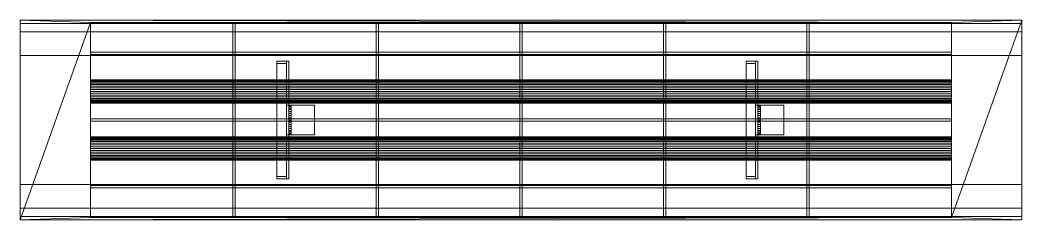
# Model space of a CAD drawing. Extents: x -427 to 427, y -85 to 85.
import ezdxf

# ---------------------------------------------------------------- set-up
doc = ezdxf.new("R2010")
doc.units = 0
doc.header["$MEASUREMENT"] = 0
doc.layers.add('New_0', color=7, linetype='Continuous')

# ---------------------------------------------------------------- blocks, each defined once
blk = doc.blocks.new('Object_4')
at = {"layer": 'New_0', "color": 254, "lineweight": 0, "true_color": 0xd6d4d8}
mesh = blk.add_polyface(dxfattribs=at)
corners = [(-367, 83, 4420), (-367, -83, 4420), (-427, -85, 4420), (-427, 85, 4420), (-367, 75, 4445), (-367, 55, 4480), (-367, -55, 4480), (-367, -75, 4445), (-367, 83, 4444), (-367, 82, 4445), (-367, -82, 4445), (-367, -83, 4444), (-427, -75, 4447), (-427, -55, 4500), (-427, 55, 4500), (-427, 75, 4447), (-427, -85, 4444), (-427, -82, 4447), (-427, 82, 4447), (-427, 85, 4444), (-367, 1, 4420), (-367, -1, 4420), (-367, -1, 4422), (-367, 1, 4422), (-367, 57.67, 4420), (-367, 55.67, 4420), (-367, 55.67, 4422), (-367, 57.67, 4422), (-367, -55.67, 4420), (-367, -57.67, 4420), (-367, -57.67, 4422), (-367, -55.67, 4422), (-367, 34.29, 4450), (-367, 34.16, 4448.44), (-367, 33.8, 4446.91), (-367, 33.2, 4445.46), (-367, 32.38, 4444.12), (-367, 31.36, 4442.93), (-367, 30.16, 4441.91), (-367, 28.83, 4441.09), (-367, 27.38, 4440.49), (-367, 25.85, 4440.12), (-367, 24.29, 4440), (-367, 22.72, 4440.12), (-367, 21.2, 4440.49), (-367, 19.75, 4441.09), (-367, 18.41, 4441.91), (-367, 17.21, 4442.93), (-367, 16.2, 4444.12), (-367, 15.38, 4445.46), (-367, 14.78, 4446.91), (-367, 14.41, 4448.44), (-367, 14.29, 4450), (-367, 14.41, 4451.56), (-367, 14.78, 4453.09), (-367, 15.38, 4454.54), (-367, 16.2, 4455.88), (-367, 17.21, 4457.07), (-367, 18.41, 4458.09), (-367, 19.75, 4458.91), (-367, 21.2, 4459.51), (-367, 22.72, 4459.88), (-367, 24.29, 4460), (-367, 25.85, 4459.88), (-367, 27.38, 4459.51), (-367, 28.83, 4458.91), (-367, 30.16, 4458.09), (-367, 31.36, 4457.07), (-367, 32.38, 4455.88), (-367, 33.2, 4454.54), (-367, 33.8, 4453.09), (-367, 34.16, 4451.56), (-367, -14.29, 4450), (-367, -14.41, 4448.44), (-367, -14.78, 4446.91), (-367, -15.38, 4445.46), (-367, -16.2, 4444.12), (-367, -17.21, 4442.93), (-367, -18.41, 4441.91), (-367, -19.75, 4441.09), (-367, -21.2, 4440.49), (-367, -22.72, 4440.12), (-367, -24.29, 4440), (-367, -25.85, 4440.12), (-367, -27.38, 4440.49), (-367, -28.83, 4441.09), (-367, -30.16, 4441.91), (-367, -31.36, 4442.93), (-367, -32.38, 4444.12), (-367, -33.2, 4445.46), (-367, -33.8, 4446.91), (-367, -34.16, 4448.44), (-367, -34.29, 4450), (-367, -34.16, 4451.56), (-367, -33.8, 4453.09), (-367, -33.2, 4454.54), (-367, -32.38, 4455.88), (-367, -31.36, 4457.07)]
mesh.append_faces([[corners[k] for k in face] for face in [(32, 33, 34, 35), (32, 35, 36, 37), (32, 37, 38, 39), (32, 39, 40, 41), (32, 41, 42, 43), (32, 43, 44, 45), (32, 45, 46, 47), (32, 47, 48, 49), (32, 49, 50, 51), (32, 51, 52, 53), (32, 53, 54, 55), (32, 55, 56, 57), (32, 57, 58, 59), (32, 59, 60, 61), (32, 61, 62, 63), (32, 63, 64, 65), (32, 65, 66, 67), (32, 67, 68, 69), (32, 69, 70, 71), (72, 73, 74, 75), (72, 75, 76, 77), (72, 77, 78, 79), (72, 79, 80, 81), (72, 81, 82, 83), (72, 83, 84, 85), (72, 85, 86, 87), (72, 87, 88, 89), (72, 89, 90, 91), (72, 91, 92, 93), (72, 93, 94, 95), (72, 95, 96, 97)]], dxfattribs={"color": 1})
mesh.append_faces([[corners[k] for k in face] for face in [(0, 1, 2), (0, 2, 3), (4, 5, 6), (4, 6, 7), (8, 9, 7), (8, 7, 10), (8, 10, 11), (0, 8, 11), (0, 11, 1), (12, 13, 14), (12, 14, 15), (16, 17, 15), (16, 15, 18), (16, 18, 19), (2, 16, 19), (2, 19, 3), (20, 21, 22, 23), (24, 25, 26, 27), (28, 29, 30, 31)]], dxfattribs={"color": 254})
mesh = blk.add_polyface(dxfattribs=at)
corners = [(-427, -85, 4420), (-367, -83, 4420), (367, -83, 4420), (367, 83, 4420), (-367, 83, 4420), (-427, 85, 4420), (-367, -83, 4444), (367, -83, 4444), (367, 83, 4444), (-367, 83, 4444), (427, -85, 4444), (-427, -85, 4444), (427, -85, 4420), (427, 85, 4420), (-427, 85, 4444), (427, 85, 4444), (367, 82, 4445), (-367, 82, 4445), (367, 75, 4445), (-367, 75, 4445), (367, 55, 4480), (-367, 55, 4480), (-123.33, -83, 4420), (-121.33, -83, 4420), (-121.33, -83, 4422), (-123.33, -83, 4422), (-121.33, 83, 4420), (-121.33, 83, 4422), (-123.33, 83, 4420), (-123.33, 83, 4422), (-1, 83, 4420), (-1, -83, 4420), (-1, -83, 4422), (-1, 83, 4422), (-198, 8.84, 4527.84), (-198, 7.35, 4529.11), (-196, 7.35, 4529.11), (-196, 8.84, 4527.84), (-198, 5.67, 4530.14), (-196, 5.67, 4530.14), (-198, 3.86, 4530.89), (-196, 3.86, 4530.89), (-198, 1.96, 4531.35), (-196, 1.96, 4531.35), (-198, 0, 4531.5), (-196, 0, 4531.5), (-198, -1.96, 4531.35), (-196, -1.96, 4531.35), (-198, -3.86, 4530.89), (-196, -3.86, 4530.89), (-198, -5.67, 4530.14), (-196, -5.67, 4530.14), (-198, -7.35, 4529.11), (-196, -7.35, 4529.11), (-198, -8.84, 4527.84), (-196, -8.84, 4527.84), (-198, -10.11, 4526.35), (-196, -10.11, 4526.35), (-198, -11.14, 4524.67), (-196, -11.14, 4524.67), (-198, -11.89, 4522.86), (-196, -11.89, 4522.86), (-198, -12.35, 4520.96), (-196, -12.35, 4520.96), (-198, -12.5, 4519), (-196, -12.5, 4519), (-198, -12.5, 4500), (-196, -12.5, 4500), (-198, 12.5, 4500), (-196, 12.5, 4500), (-196, 12.5, 4519), (-196, 12.35, 4520.96), (-196, 11.89, 4522.86), (-196, 11.14, 4524.67), (-196, 10.11, 4526.35), (-196, -12.5, 4502), (-196, -12.5, 4500), (-176, -12.5, 4500), (-176, -12.5, 4502), (-196, 12.5, 4500), (-176, 12.5, 4500), (-196, 12.5, 4502), (-176, 12.5, 4502)]
mesh.append_faces([[corners[k] for k in face] for face in [(0, 1, 2), (3, 4, 5), (2, 1, 6, 7), (4, 3, 8, 9), (10, 11, 0, 12), (13, 5, 14, 15), (9, 8, 16, 17), (17, 16, 18, 19), (19, 18, 20, 21), (22, 23, 24, 25), (23, 26, 27, 24), (26, 28, 29, 27), (28, 22, 25, 29), (22, 28, 26, 23), (25, 24, 27, 29), (30, 31, 32, 33), (34, 35, 36, 37), (35, 38, 39, 36), (38, 40, 41, 39), (40, 42, 43, 41), (42, 44, 45, 43), (44, 46, 47, 45), (46, 48, 49, 47), (48, 50, 51, 49), (50, 52, 53, 51), (52, 54, 55, 53), (54, 56, 57, 55), (56, 58, 59, 57), (58, 60, 61, 59), (60, 62, 63, 61), (62, 64, 65, 63), (64, 66, 67, 65), (66, 68, 69, 67), (69, 70, 71, 72), (69, 72, 73, 74), (69, 74, 37, 36), (69, 36, 39, 41), (69, 41, 43, 45), (69, 45, 47, 49), (69, 49, 51, 53), (69, 53, 55, 57), (69, 57, 59, 61), (69, 61, 63, 65), (69, 65, 67), (75, 76, 77, 78), (76, 79, 80, 77), (79, 81, 82, 80), (81, 75, 78, 82), (75, 81, 79, 76), (78, 77, 80, 82)]], dxfattribs={"color": 254})
mesh = blk.add_polyface(dxfattribs=at)
corners = [(-367, 55, 4480), (367, 55, 4480), (367, -55, 4480), (-367, -55, 4480), (367, -75, 4445), (-367, -75, 4445), (367, -82, 4445), (-367, -82, 4445), (367, -83, 4444), (-367, -83, 4444), (427, -82, 4447), (-427, -82, 4447), (-427, -85, 4444), (427, -85, 4444), (427, -75, 4447), (-427, -75, 4447), (427, -55, 4500), (-427, -55, 4500), (427, 55, 4500), (-427, 55, 4500), (427, 75, 4447), (-427, 75, 4447), (427, 82, 4447), (-427, 82, 4447), (427, 85, 4444), (-427, 85, 4444), (-1, -83, 4420), (1, -83, 4420), (1, -83, 4422), (-1, -83, 4422), (1, 83, 4420), (-1, 83, 4420), (-1, 83, 4422), (1, 83, 4422), (367, 1, 4420), (-367, 1, 4420), (-367, 1, 4422), (367, 1, 4422), (-367, -1, 4420), (367, -1, 4420), (367, -1, 4422), (-367, -1, 4422), (367, 57.67, 4420), (-367, 57.67, 4420), (-367, 57.67, 4422), (367, 57.67, 4422), (-367, 55.67, 4420), (367, 55.67, 4420), (367, 55.67, 4422), (-367, 55.67, 4422), (367, -55.67, 4420), (-367, -55.67, 4420), (-367, -55.67, 4422), (367, -55.67, 4422), (-367, -57.67, 4420), (367, -57.67, 4420), (367, -57.67, 4422), (-367, -57.67, 4422), (367, 34.16, 4451.56), (367, 34.29, 4450), (-367, 34.29, 4450), (-367, 34.16, 4451.56), (367, 33.8, 4453.09), (-367, 33.8, 4453.09), (367, 33.2, 4454.54), (-367, 33.2, 4454.54), (367, 32.38, 4455.88), (-367, 32.38, 4455.88), (367, 31.36, 4457.07), (-367, 31.36, 4457.07), (367, 30.16, 4458.09), (-367, 30.16, 4458.09), (367, 28.83, 4458.91), (-367, 28.83, 4458.91), (367, 27.38, 4459.51), (-367, 27.38, 4459.51), (367, 25.85, 4459.88), (-367, 25.85, 4459.88), (367, 24.29, 4460), (-367, 24.29, 4460), (367, 22.72, 4459.88), (-367, 22.72, 4459.88), (367, 21.2, 4459.51), (-367, 21.2, 4459.51), (367, 19.75, 4458.91), (-367, 19.75, 4458.91), (367, 18.41, 4458.09), (-367, 18.41, 4458.09), (367, 17.21, 4457.07), (-367, 17.21, 4457.07), (367, 16.2, 4455.88), (-367, 16.2, 4455.88), (367, 15.38, 4454.54), (-367, 15.38, 4454.54), (367, 14.78, 4453.09), (-367, 14.78, 4453.09), (367, 14.41, 4451.56), (-367, 14.41, 4451.56), (367, 14.29, 4450), (-367, 14.29, 4450), (367, 14.41, 4448.44), (-367, 14.41, 4448.44), (367, 14.78, 4446.91), (-367, 14.78, 4446.91), (367, 15.38, 4445.46), (-367, 15.38, 4445.46)]
mesh.append_faces([[corners[k] for k in face] for face in [(58, 59, 60, 61), (62, 58, 61, 63), (64, 62, 63, 65), (66, 64, 65, 67), (68, 66, 67, 69), (70, 68, 69, 71), (72, 70, 71, 73), (74, 72, 73, 75), (76, 74, 75, 77), (78, 76, 77, 79), (80, 78, 79, 81), (82, 80, 81, 83), (84, 82, 83, 85), (86, 84, 85, 87), (88, 86, 87, 89), (90, 88, 89, 91), (92, 90, 91, 93), (94, 92, 93, 95), (96, 94, 95, 97), (98, 96, 97, 99), (100, 98, 99, 101), (102, 100, 101, 103), (104, 102, 103, 105)]], dxfattribs={"color": 1})
mesh.append_faces([[corners[k] for k in face] for face in [(0, 1, 2, 3), (3, 2, 4, 5), (5, 4, 6, 7), (7, 6, 8, 9), (10, 11, 12, 13), (14, 15, 11, 10), (16, 17, 15, 14), (18, 19, 17, 16), (20, 21, 19, 18), (22, 23, 21, 20), (24, 25, 23, 22), (26, 27, 28, 29), (30, 31, 32, 33), (26, 31, 30, 27), (29, 28, 33, 32), (34, 35, 36, 37), (38, 39, 40, 41), (39, 38, 35, 34), (40, 37, 36, 41), (42, 43, 44, 45), (46, 47, 48, 49), (47, 46, 43, 42), (48, 45, 44, 49), (50, 51, 52, 53), (54, 55, 56, 57), (55, 54, 51, 50), (56, 53, 52, 57)]], dxfattribs={"color": 254})
mesh = blk.add_polyface(dxfattribs=at)
corners = [(427, -85, 4420), (-427, -85, 4420), (367, -83, 4420), (427, 85, 4420), (367, 83, 4420), (-427, 85, 4420), (1, -83, 4420), (1, 83, 4420), (1, 83, 4422), (1, -83, 4422), (121.33, -83, 4420), (123.33, -83, 4420), (123.33, -83, 4422), (121.33, -83, 4422), (123.33, 83, 4420), (123.33, 83, 4422), (121.33, 83, 4420), (121.33, 83, 4422), (367, -18.41, 4441.91), (367, -19.75, 4441.09), (-367, -19.75, 4441.09), (-367, -18.41, 4441.91), (367, -17.21, 4442.93), (-367, -17.21, 4442.93), (367, -16.2, 4444.12), (-367, -16.2, 4444.12), (367, -15.38, 4445.46), (-367, -15.38, 4445.46), (367, -14.78, 4446.91), (-367, -14.78, 4446.91), (367, -14.41, 4448.44), (-367, -14.41, 4448.44), (367, -14.29, 4450), (-367, -14.29, 4450), (200, -50, 4600), (200, -12.5, 4562.5), (202, -12.5, 4562.5), (202, -50, 4600), (200, -12.5, 4510), (202, -12.5, 4510), (200, 12.5, 4510), (202, 12.5, 4510), (200, 12.5, 4562.5), (202, 12.5, 4562.5), (200, 50, 4600), (202, 50, 4600), (192, -50, 4600), (192, -48, 4598), (200, -48, 4598), (200, -50, 4600), (192, 48, 4598), (200, 48, 4598), (192, 50, 4600), (200, 50, 4600), (202, 12.5, 4500), (202, 12.5, 4519), (204, 12.5, 4519), (204, 12.5, 4500), (202, 12.35, 4520.96), (204, 12.35, 4520.96), (202, 11.89, 4522.86), (204, 11.89, 4522.86), (202, -12.5, 4500), (202, -12.5, 4519), (202, -12.35, 4520.96), (202, -11.89, 4522.86), (202, -11.14, 4524.67), (202, -10.11, 4526.35), (202, -8.84, 4527.84), (202, -7.35, 4529.11), (202, -5.67, 4530.14), (202, -3.86, 4530.89), (202, -1.96, 4531.35), (202, 0, 4531.5), (202, 1.96, 4531.35), (202, 3.86, 4530.89), (202, 5.67, 4530.14), (202, 7.35, 4529.11), (202, 8.84, 4527.84), (202, 10.11, 4526.35), (202, 11.14, 4524.67)]
mesh.append_faces([[corners[k] for k in face] for face in [(18, 19, 20, 21), (22, 18, 21, 23), (24, 22, 23, 25), (26, 24, 25, 27), (28, 26, 27, 29), (30, 28, 29, 31), (32, 30, 31, 33)]], dxfattribs={"color": 1})
mesh.append_faces([[corners[k] for k in face] for face in [(0, 1, 2), (3, 4, 5), (6, 7, 8, 9), (10, 11, 12, 13), (11, 14, 15, 12), (14, 16, 17, 15), (16, 10, 13, 17), (10, 16, 14, 11), (13, 12, 15, 17), (34, 35, 36, 37), (35, 38, 39, 36), (38, 40, 41, 39), (40, 42, 43, 41), (42, 44, 45, 43), (44, 34, 37, 45), (35, 34, 44), (35, 44, 42), (38, 35, 42), (38, 42, 40), (43, 45, 37), (43, 37, 36), (41, 43, 36), (41, 36, 39), (46, 47, 48, 49), (47, 50, 51, 48), (50, 52, 53, 51), (52, 46, 49, 53), (46, 52, 50, 47), (49, 48, 51, 53), (54, 55, 56, 57), (55, 58, 59, 56), (58, 60, 61, 59), (54, 62, 63, 64), (54, 64, 65, 66), (54, 66, 67, 68), (54, 68, 69, 70), (54, 70, 71, 72), (54, 72, 73, 74), (54, 74, 75, 76), (54, 76, 77, 78), (54, 78, 79, 80), (54, 80, 60, 58), (54, 58, 55)]], dxfattribs={"color": 254})
mesh = blk.add_polyface(dxfattribs=at)
corners = [(-245.67, -83, 4420), (-243.67, -83, 4420), (-243.67, -83, 4422), (-245.67, -83, 4422), (-243.67, 83, 4420), (-243.67, 83, 4422), (-245.67, 83, 4420), (-245.67, 83, 4422), (-367, -14.29, 4450), (-367, -31.36, 4457.07), (-367, -30.16, 4458.09), (-367, -28.83, 4458.91), (-367, -27.38, 4459.51), (-367, -25.85, 4459.88), (-367, -24.29, 4460), (-367, -22.72, 4459.88), (-367, -21.2, 4459.51), (-367, -19.75, 4458.91), (-367, -18.41, 4458.09), (-367, -17.21, 4457.07), (-367, -16.2, 4455.88), (-367, -15.38, 4454.54), (-367, -14.78, 4453.09), (-367, -14.41, 4451.56), (-200, -50, 4600), (-200, -12.5, 4562.5), (-198, -12.5, 4562.5), (-198, -50, 4600), (-200, -12.5, 4510), (-198, -12.5, 4510), (-200, 12.5, 4510), (-198, 12.5, 4510), (-200, 12.5, 4562.5), (-198, 12.5, 4562.5), (-200, 50, 4600), (-198, 50, 4600), (-208, -50, 4600), (-208, -48, 4598), (-200, -48, 4598), (-200, -50, 4600), (-208, 48, 4598), (-200, 48, 4598), (-208, 50, 4600), (-200, 50, 4600), (-198, 12.5, 4500), (-198, 12.5, 4519), (-196, 12.5, 4519), (-196, 12.5, 4500), (-198, 12.35, 4520.96), (-196, 12.35, 4520.96), (-198, 11.89, 4522.86), (-196, 11.89, 4522.86), (-198, 11.14, 4524.67), (-196, 11.14, 4524.67), (-198, 10.11, 4526.35), (-196, 10.11, 4526.35), (-198, 8.84, 4527.84), (-196, 8.84, 4527.84), (-198, -12.5, 4500), (-198, -12.5, 4519), (-198, -12.35, 4520.96), (-198, -11.89, 4522.86), (-198, -11.14, 4524.67), (-198, -10.11, 4526.35), (-198, -8.84, 4527.84), (-198, -7.35, 4529.11), (-198, -5.67, 4530.14), (-198, -3.86, 4530.89), (-198, -1.96, 4531.35), (-198, 0, 4531.5), (-198, 1.96, 4531.35), (-198, 3.86, 4530.89), (-198, 5.67, 4530.14), (-198, 7.35, 4529.11)]
mesh.append_faces([[corners[k] for k in face] for face in [(8, 9, 10, 11), (8, 11, 12, 13), (8, 13, 14, 15), (8, 15, 16, 17), (8, 17, 18, 19), (8, 19, 20, 21), (8, 21, 22, 23)]], dxfattribs={"color": 1})
mesh.append_faces([[corners[k] for k in face] for face in [(0, 1, 2, 3), (1, 4, 5, 2), (4, 6, 7, 5), (6, 0, 3, 7), (0, 6, 4, 1), (3, 2, 5, 7), (24, 25, 26, 27), (25, 28, 29, 26), (28, 30, 31, 29), (30, 32, 33, 31), (32, 34, 35, 33), (34, 24, 27, 35), (25, 24, 34), (25, 34, 32), (28, 25, 32), (28, 32, 30), (33, 35, 27), (33, 27, 26), (31, 33, 26), (31, 26, 29), (36, 37, 38, 39), (37, 40, 41, 38), (40, 42, 43, 41), (42, 36, 39, 43), (36, 42, 40, 37), (39, 38, 41, 43), (44, 45, 46, 47), (45, 48, 49, 46), (48, 50, 51, 49), (50, 52, 53, 51), (52, 54, 55, 53), (54, 56, 57, 55), (44, 58, 59, 60), (44, 60, 61, 62), (44, 62, 63, 64), (44, 64, 65, 66), (44, 66, 67, 68), (44, 68, 69, 70), (44, 70, 71, 72), (44, 72, 73, 56), (44, 56, 54, 52), (44, 52, 50, 48), (44, 48, 45)]], dxfattribs={"color": 254})
mesh = blk.add_polyface(dxfattribs=at)
corners = [(243.67, -83, 4420), (245.67, -83, 4420), (245.67, -83, 4422), (243.67, -83, 4422), (245.67, 83, 4420), (245.67, 83, 4422), (243.67, 83, 4420), (243.67, 83, 4422), (367, -1, 4420), (367, 1, 4420), (367, 1, 4422), (367, -1, 4422), (367, 55.67, 4420), (367, 57.67, 4420), (367, 57.67, 4422), (367, 55.67, 4422), (367, -57.67, 4420), (367, -55.67, 4420), (367, -55.67, 4422), (367, -57.67, 4422), (367, 34.29, 4450), (367, 34.16, 4451.56), (367, 33.8, 4453.09), (367, 33.2, 4454.54), (367, 32.38, 4455.88), (367, 31.36, 4457.07), (367, 30.16, 4458.09), (367, 28.83, 4458.91), (367, 27.38, 4459.51), (367, 25.85, 4459.88), (202, 11.89, 4522.86), (202, 11.14, 4524.67), (204, 11.14, 4524.67), (204, 11.89, 4522.86), (202, 10.11, 4526.35), (204, 10.11, 4526.35), (202, 8.84, 4527.84), (204, 8.84, 4527.84), (202, 7.35, 4529.11), (204, 7.35, 4529.11), (202, 5.67, 4530.14), (204, 5.67, 4530.14), (202, 3.86, 4530.89), (204, 3.86, 4530.89), (202, 1.96, 4531.35), (204, 1.96, 4531.35), (202, 0, 4531.5), (204, 0, 4531.5), (202, -1.96, 4531.35), (204, -1.96, 4531.35), (202, -3.86, 4530.89), (204, -3.86, 4530.89), (202, -5.67, 4530.14), (204, -5.67, 4530.14), (202, -7.35, 4529.11), (204, -7.35, 4529.11), (202, -8.84, 4527.84), (204, -8.84, 4527.84), (202, -10.11, 4526.35), (204, -10.11, 4526.35), (202, -11.14, 4524.67), (204, -11.14, 4524.67), (202, -11.89, 4522.86), (204, -11.89, 4522.86), (202, -12.35, 4520.96), (204, -12.35, 4520.96), (202, -12.5, 4519), (204, -12.5, 4519), (202, -12.5, 4500), (204, -12.5, 4500), (202, 12.5, 4500), (204, 12.5, 4500), (204, 12.5, 4519), (204, 12.35, 4520.96), (204, -12.5, 4502), (204, -12.5, 4500), (224, -12.5, 4500), (224, -12.5, 4502), (204, 12.5, 4500), (224, 12.5, 4500), (204, 12.5, 4502), (224, 12.5, 4502)]
mesh.append_faces([[corners[k] for k in face] for face in [(20, 21, 22, 23), (20, 23, 24, 25), (20, 25, 26, 27), (20, 27, 28, 29)]], dxfattribs={"color": 1})
mesh.append_faces([[corners[k] for k in face] for face in [(0, 1, 2, 3), (1, 4, 5, 2), (4, 6, 7, 5), (6, 0, 3, 7), (0, 6, 4, 1), (3, 2, 5, 7), (8, 9, 10, 11), (12, 13, 14, 15), (16, 17, 18, 19), (30, 31, 32, 33), (31, 34, 35, 32), (34, 36, 37, 35), (36, 38, 39, 37), (38, 40, 41, 39), (40, 42, 43, 41), (42, 44, 45, 43), (44, 46, 47, 45), (46, 48, 49, 47), (48, 50, 51, 49), (50, 52, 53, 51), (52, 54, 55, 53), (54, 56, 57, 55), (56, 58, 59, 57), (58, 60, 61, 59), (60, 62, 63, 61), (62, 64, 65, 63), (64, 66, 67, 65), (66, 68, 69, 67), (68, 70, 71, 69), (71, 72, 73, 33), (71, 33, 32, 35), (71, 35, 37, 39), (71, 39, 41, 43), (71, 43, 45, 47), (71, 47, 49, 51), (71, 51, 53, 55), (71, 55, 57, 59), (71, 59, 61, 63), (71, 63, 65, 67), (71, 67, 69), (74, 75, 76, 77), (75, 78, 79, 76), (78, 80, 81, 79), (80, 74, 77, 81), (74, 80, 78, 75), (77, 76, 79, 81)]], dxfattribs={"color": 254})
mesh = blk.add_polyface(dxfattribs=at)
corners = [(427, -85, 4420), (367, -83, 4420), (427, 85, 4420), (367, 83, 4420), (367, -75, 4445), (367, -55, 4480), (367, 55, 4480), (367, 75, 4445), (367, -83, 4444), (367, -82, 4445), (367, 82, 4445), (367, 83, 4444), (427, 75, 4447), (427, 55, 4500), (427, -55, 4500), (427, -75, 4447), (427, 85, 4444), (427, 82, 4447), (427, -82, 4447), (427, -85, 4444), (367, 34.29, 4450), (367, 25.85, 4459.88), (367, 24.29, 4460), (367, 22.72, 4459.88), (367, 21.2, 4459.51), (367, 19.75, 4458.91), (367, 18.41, 4458.09), (367, 17.21, 4457.07), (367, 16.2, 4455.88), (367, 15.38, 4454.54), (367, 14.78, 4453.09), (367, 14.41, 4451.56), (367, 14.29, 4450), (367, 14.41, 4448.44), (367, 14.78, 4446.91), (367, 15.38, 4445.46), (367, 16.2, 4444.12), (367, 17.21, 4442.93), (367, 18.41, 4441.91), (367, 19.75, 4441.09), (367, 21.2, 4440.49), (367, 22.72, 4440.12), (367, 24.29, 4440), (367, 25.85, 4440.12), (367, 27.38, 4440.49), (367, 28.83, 4441.09), (367, 30.16, 4441.91), (367, 31.36, 4442.93), (367, 32.38, 4444.12), (367, 33.2, 4445.46), (367, 33.8, 4446.91), (367, 34.16, 4448.44), (367, -14.29, 4450), (367, -14.41, 4451.56), (367, -14.78, 4453.09), (367, -15.38, 4454.54), (367, -16.2, 4455.88), (367, -17.21, 4457.07), (367, -18.41, 4458.09), (367, -19.75, 4458.91), (367, -21.2, 4459.51), (367, -22.72, 4459.88), (367, -24.29, 4460), (367, -25.85, 4459.88), (367, -27.38, 4459.51), (367, -28.83, 4458.91), (367, -30.16, 4458.09), (367, -31.36, 4457.07), (367, -32.38, 4455.88), (367, -33.2, 4454.54), (367, -33.8, 4453.09), (367, -34.16, 4451.56), (367, -34.29, 4450), (367, -34.16, 4448.44), (367, -33.8, 4446.91), (367, -33.2, 4445.46), (367, -32.38, 4444.12), (367, -31.36, 4442.93), (367, -30.16, 4441.91), (367, -28.83, 4441.09), (367, -27.38, 4440.49), (367, -25.85, 4440.12), (367, -24.29, 4440), (367, -22.72, 4440.12), (367, -21.2, 4440.49), (367, -19.75, 4441.09), (367, -18.41, 4441.91), (367, -17.21, 4442.93), (367, -16.2, 4444.12), (367, -15.38, 4445.46), (367, -14.78, 4446.91), (367, -14.41, 4448.44)]
mesh.append_faces([[corners[k] for k in face] for face in [(20, 21, 22, 23), (20, 23, 24, 25), (20, 25, 26, 27), (20, 27, 28, 29), (20, 29, 30, 31), (20, 31, 32, 33), (20, 33, 34, 35), (20, 35, 36, 37), (20, 37, 38, 39), (20, 39, 40, 41), (20, 41, 42, 43), (20, 43, 44, 45), (20, 45, 46, 47), (20, 47, 48, 49), (20, 49, 50, 51), (52, 53, 54, 55), (52, 55, 56, 57), (52, 57, 58, 59), (52, 59, 60, 61), (52, 61, 62, 63), (52, 63, 64, 65), (52, 65, 66, 67), (52, 67, 68, 69), (52, 69, 70, 71), (52, 71, 72, 73), (52, 73, 74, 75), (52, 75, 76, 77), (52, 77, 78, 79), (52, 79, 80, 81), (52, 81, 82, 83), (52, 83, 84, 85), (52, 85, 86, 87), (52, 87, 88, 89), (52, 89, 90, 91)]], dxfattribs={"color": 1})
mesh.append_faces([[corners[k] for k in face] for face in [(0, 1, 2), (2, 1, 3), (4, 5, 6), (4, 6, 7), (8, 9, 7), (8, 7, 10), (8, 10, 11), (1, 8, 11), (1, 11, 3), (12, 13, 14), (12, 14, 15), (16, 17, 15), (16, 15, 18), (16, 18, 19), (2, 16, 19), (2, 19, 0)]], dxfattribs={"color": 254})
mesh = blk.add_polyface(dxfattribs=at)
corners = [(367, 16.2, 4444.12), (367, 15.38, 4445.46), (-367, 15.38, 4445.46), (-367, 16.2, 4444.12), (367, 17.21, 4442.93), (-367, 17.21, 4442.93), (367, 18.41, 4441.91), (-367, 18.41, 4441.91), (367, 19.75, 4441.09), (-367, 19.75, 4441.09), (367, 21.2, 4440.49), (-367, 21.2, 4440.49), (367, 22.72, 4440.12), (-367, 22.72, 4440.12), (367, 24.29, 4440), (-367, 24.29, 4440), (367, 25.85, 4440.12), (-367, 25.85, 4440.12), (367, 27.38, 4440.49), (-367, 27.38, 4440.49), (367, 28.83, 4441.09), (-367, 28.83, 4441.09), (367, 30.16, 4441.91), (-367, 30.16, 4441.91), (367, 31.36, 4442.93), (-367, 31.36, 4442.93), (367, 32.38, 4444.12), (-367, 32.38, 4444.12), (367, 33.2, 4445.46), (-367, 33.2, 4445.46), (367, 33.8, 4446.91), (-367, 33.8, 4446.91), (367, 34.16, 4448.44), (-367, 34.16, 4448.44), (367, 34.29, 4450), (-367, 34.29, 4450), (367, -14.41, 4451.56), (367, -14.29, 4450), (-367, -14.29, 4450), (-367, -14.41, 4451.56), (367, -14.78, 4453.09), (-367, -14.78, 4453.09), (367, -15.38, 4454.54), (-367, -15.38, 4454.54), (367, -16.2, 4455.88), (-367, -16.2, 4455.88), (367, -17.21, 4457.07), (-367, -17.21, 4457.07), (367, -18.41, 4458.09), (-367, -18.41, 4458.09), (367, -19.75, 4458.91), (-367, -19.75, 4458.91), (367, -21.2, 4459.51), (-367, -21.2, 4459.51), (367, -22.72, 4459.88), (-367, -22.72, 4459.88), (367, -24.29, 4460), (-367, -24.29, 4460), (367, -25.85, 4459.88), (-367, -25.85, 4459.88), (367, -27.38, 4459.51), (-367, -27.38, 4459.51), (367, -28.83, 4458.91), (-367, -28.83, 4458.91), (367, -30.16, 4458.09), (-367, -30.16, 4458.09), (367, -31.36, 4457.07), (-367, -31.36, 4457.07), (367, -32.38, 4455.88), (-367, -32.38, 4455.88), (367, -33.2, 4454.54), (-367, -33.2, 4454.54), (367, -33.8, 4453.09), (-367, -33.8, 4453.09), (367, -34.16, 4451.56), (-367, -34.16, 4451.56), (367, -34.29, 4450), (-367, -34.29, 4450), (367, -34.16, 4448.44), (-367, -34.16, 4448.44), (367, -33.8, 4446.91), (-367, -33.8, 4446.91), (367, -33.2, 4445.46), (-367, -33.2, 4445.46), (367, -32.38, 4444.12), (-367, -32.38, 4444.12), (367, -31.36, 4442.93), (-367, -31.36, 4442.93), (367, -30.16, 4441.91), (-367, -30.16, 4441.91), (367, -28.83, 4441.09), (-367, -28.83, 4441.09), (367, -27.38, 4440.49), (-367, -27.38, 4440.49), (367, -25.85, 4440.12), (-367, -25.85, 4440.12), (367, -24.29, 4440), (-367, -24.29, 4440), (367, -22.72, 4440.12), (-367, -22.72, 4440.12), (367, -21.2, 4440.49), (-367, -21.2, 4440.49), (367, -19.75, 4441.09), (-367, -19.75, 4441.09)]
mesh.append_faces([[corners[k] for k in face] for face in [(0, 1, 2, 3), (4, 0, 3, 5), (6, 4, 5, 7), (8, 6, 7, 9), (10, 8, 9, 11), (12, 10, 11, 13), (14, 12, 13, 15), (16, 14, 15, 17), (18, 16, 17, 19), (20, 18, 19, 21), (22, 20, 21, 23), (24, 22, 23, 25), (26, 24, 25, 27), (28, 26, 27, 29), (30, 28, 29, 31), (32, 30, 31, 33), (34, 32, 33, 35), (36, 37, 38, 39), (40, 36, 39, 41), (42, 40, 41, 43), (44, 42, 43, 45), (46, 44, 45, 47), (48, 46, 47, 49), (50, 48, 49, 51), (52, 50, 51, 53), (54, 52, 53, 55), (56, 54, 55, 57), (58, 56, 57, 59), (60, 58, 59, 61), (62, 60, 61, 63), (64, 62, 63, 65), (66, 64, 65, 67), (68, 66, 67, 69), (70, 68, 69, 71), (72, 70, 71, 73), (74, 72, 73, 75), (76, 74, 75, 77), (78, 76, 77, 79), (80, 78, 79, 81), (82, 80, 81, 83), (84, 82, 83, 85), (86, 84, 85, 87), (88, 86, 87, 89), (90, 88, 89, 91), (92, 90, 91, 93), (94, 92, 93, 95), (96, 94, 95, 97), (98, 96, 97, 99), (100, 98, 99, 101), (102, 100, 101, 103)]], dxfattribs={"color": 1})

msp = doc.modelspace()

# ---------------------------------------------------------------- block references
at = {"layer": 'New_0', "color": 254, "linetype": 'Continuous', "lineweight": 0, "true_color": 0xd6d4d8}
msp.add_blockref('Object_4', (0, 0), dxfattribs=at)

doc.saveas('drawing.dxf')
